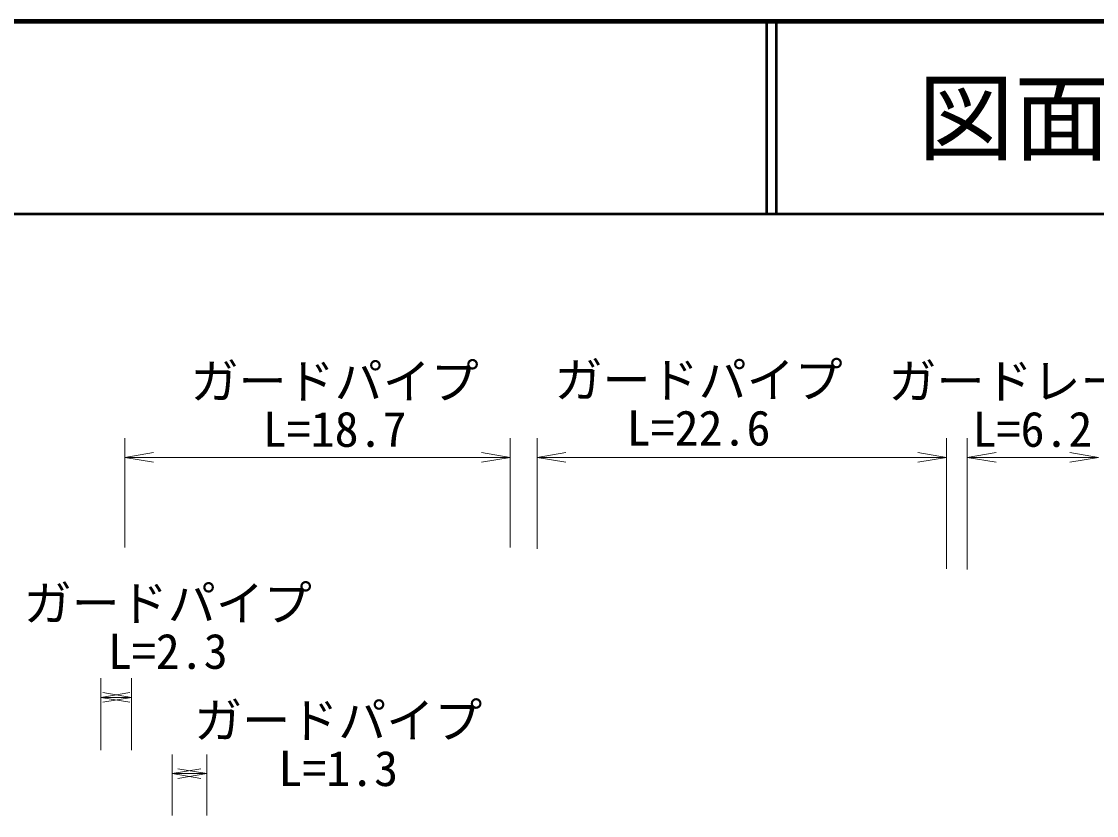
# Model space of a CAD drawing. Units: millimetres, scale not verified. Extents: x 40000 to 680000, y 20000 to 380000.
# Drawn here: x 469960 to 525916, y 338688 to 380000 of the extents above; entities that cross this region are included whole.
import ezdxf
from ezdxf.enums import TextEntityAlignment as Align

# ---------------------------------------------------------------- set-up
doc = ezdxf.new("R2010")
doc.units = ezdxf.units.MM
doc.header["$LTSCALE"] = 1000
for name, color, linetype, lineweight in [('M-STR-HTXT', 7, 'Continuous', 13), ('M-TTL', 2, 'Continuous', 140), ('M-TTL-LINE', 7, 'Continuous', 50), ('M-TTL-TXT', 7, 'Continuous', 13)]:
    doc.layers.add(name, color=color, linetype=linetype, lineweight=lineweight)
doc.styles.add('ＭＳ ゴシック', font='')
doc.styles.get('ＭＳ ゴシック').set_extended_font_data('MS Gothic')

# ---------------------------------------------------------------- blocks, each defined once
blk = doc.blocks.new('open_arrow')
at = {"color": 0, "linetype": 'Continuous', "lineweight": -2}
blk.add_lwpolyline([(7.5, 1.25), (0, 0), (7.5, -1.25)], dxfattribs=at)

msp = doc.modelspace()

# ---------------------------------------------------------------- linework, layer by layer
at = {"layer": 'M-STR-HTXT'}
for p, q in [((475333, 352630), (475333, 358321)), ((495403, 352630), (495403, 358321)), ((496793, 352562), (496793, 358321)), ((518108, 351516), (518108, 358321)), ((519185, 351486), (519185, 358321)), ((475333, 357321), (495403, 357321)), ((496793, 357321), (518108, 357321)), ((519185, 357321), (526020, 357321)), ((474092, 342087), (474092, 345834)), ((475688, 342087), (475688, 345834)), ((474092, 344834), (475688, 344834)), ((477799, 338688), (477799, 341870)), ((479603, 338688), (479603, 341870)), ((477799, 340870), (479603, 340870))]:
    msp.add_line(p, q, dxfattribs=at)
at = {"layer": 'M-TTL'}
msp.add_line((680000, 380000), (40000, 380000), dxfattribs=at)
at = {"layer": 'M-TTL-LINE'}
for p, q in [((508747, 380000), (508747, 370000)), ((509247, 380000), (509247, 370000)), ((40000, 370000), (680000, 370000))]:
    msp.add_line(p, q, dxfattribs=at)

# ---------------------------------------------------------------- block references
at = {"layer": 'M-STR-HTXT', "xscale": 200, "yscale": 200}
for p in [(475333, 357321), (496793, 357321), (519185, 357321), (474092, 344834), (477799, 340870)]:
    msp.add_blockref('open_arrow', p, dxfattribs=at)
at = {"layer": 'M-STR-HTXT', "xscale": 200, "yscale": 200, "rotation": 180}
for p in [(495403, 357321), (518108, 357321), (526020, 357321), (475688, 344834), (479603, 340870)]:
    msp.add_blockref('open_arrow', p, dxfattribs=at)

# ---------------------------------------------------------------- texts
at = {"layer": 'M-STR-HTXT', "style": 'ＭＳ ゴシック'}
for s, p in [('ガードパイプ', (486259, 359821)), ('ガードパイプ', (505204, 359885)), ('ガードレール', (522585, 359821)), ('L=18.7', (486259, 357321)), ('L=22.6', (505204, 357385)), ('L=6.2', (522585, 357321)), ('ガードパイプ', (477575, 348267)), ('L=2.3', (477575, 345767)), ('ガードパイプ', (486446, 342170)), ('L=1.3', (486446, 339670))]:
    msp.add_text(s, height=1833, dxfattribs=at).set_placement(p, align=Align.BOTTOM_CENTER)
at = {"layer": 'M-TTL-TXT', "style": 'ＭＳ ゴシック'}
msp.add_text('図面番号', height=3666, dxfattribs=at).set_placement((526622, 375000), align=Align.MIDDLE_CENTER)

doc.saveas('drawing.dxf')
